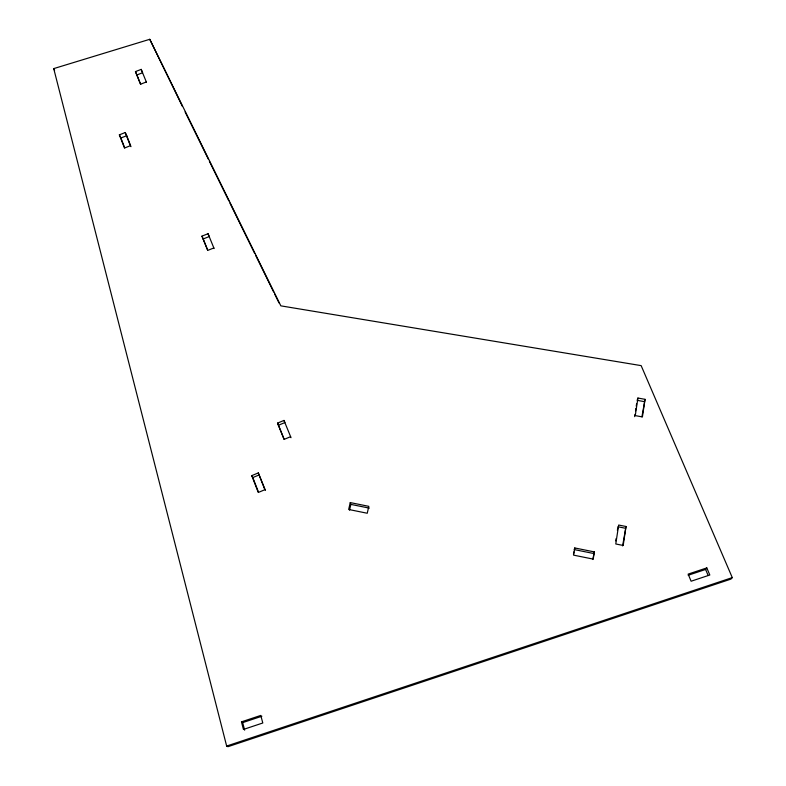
<?xml version="1.0" encoding="UTF-8"?>
<svg xmlns="http://www.w3.org/2000/svg" width="786" height="786" viewBox="0 0 786 786"><rect width="100%" height="100%" fill="white"/><g stroke="black" fill="none" stroke-linecap="round" stroke-linejoin="round"><path stroke-width="1.18" d="M622.6 545.926L626.02 526.492L618.661 525.038L615.782 543.971L623.19 545.464L626.02 526.492M641.926 416.796L645.041 399.337L637.937 398.04L637.132 400.329L644.206 401.617M645.041 399.337L642.408 416.924L635.265 415.607L637.937 398.04M615.772 540.915L616.126 538.557M617.383 530.304L617.737 527.946M634.646 416.649L635 414.32M635.53 410.823L635.884 408.484M636.238 406.156L636.601 403.827M594.344 551.91L593.214 559.111L573.574 555.132L574.753 547.95L594.344 551.91L592.782 559.494M573.456 554.346L573.839 551.959M350.261 502.588L348.66 509.475L367.249 513.248L368.811 506.341L350.261 502.588L350.861 504.396L349.534 510.114M574.753 547.95L574.232 549.581L593.725 553.521M688.202 575.244L705.602 569.457L706.811 567.905L709.817 575.008L691.11 581.227L688.143 574.114L706.811 567.905M732.277 577.602L730.931 579.105L227.94 746.7L226.653 746.052L53.723 68.608L149.762 39.3L280.838 305.852L641.15 365.628L732.277 577.602L226.653 746.052M258.309 472.907L264.872 489.707L258.28 492.468L251.746 475.648L258.309 472.907L265.452 490.444M251.746 475.648L252.817 477.564L259.341 474.832M277.527 423.104L283.982 420.431L284.876 422.573L278.46 425.236L277.527 423.104L284.11 439.384L290.594 436.692M213.821 247.963L207.73 250.41L201.963 236.144L208.035 233.707L209.214 236.557L203.171 238.973L201.963 236.144M126.723 135.713L125.229 132.539L119.364 134.838L120.887 137.992L126.723 135.713L130.997 146.658M135.457 71.605L136.872 74.965L142.58 72.754L141.185 69.384L135.457 71.605L140.547 84.21L146.304 81.97M241.459 721.853L260.775 715.427L262.799 722.992L243.444 729.437L241.459 721.853L242.668 722.619L244.643 730.165M242.668 722.619L261.876 716.233M617.924 526.767L625.243 528.221M350.861 504.396L369.322 508.129M53.723 68.608L54.598 70.278M182.411 106.434L149.762 39.3M185.103 111.926L208.319 159.136M209.39 161.326L228.824 200.852M229.905 203.053L254.733 253.554M255.814 255.745L273.626 291.979M274.707 294.17L279.02 302.954M705.602 569.457L708.166 575.509M141.185 69.384L146.412 82.166M208.035 233.707L214.097 248.573M283.982 420.431L291.026 437.694M136.872 74.965L140.684 84.387M203.171 238.973L207.592 249.909M278.46 425.236L284.139 439.295M125.229 132.539L130.378 145.715L124.493 148.023L119.364 134.838M120.887 137.992L124.719 147.856M252.817 477.564L258.456 492.075"/></g></svg>
